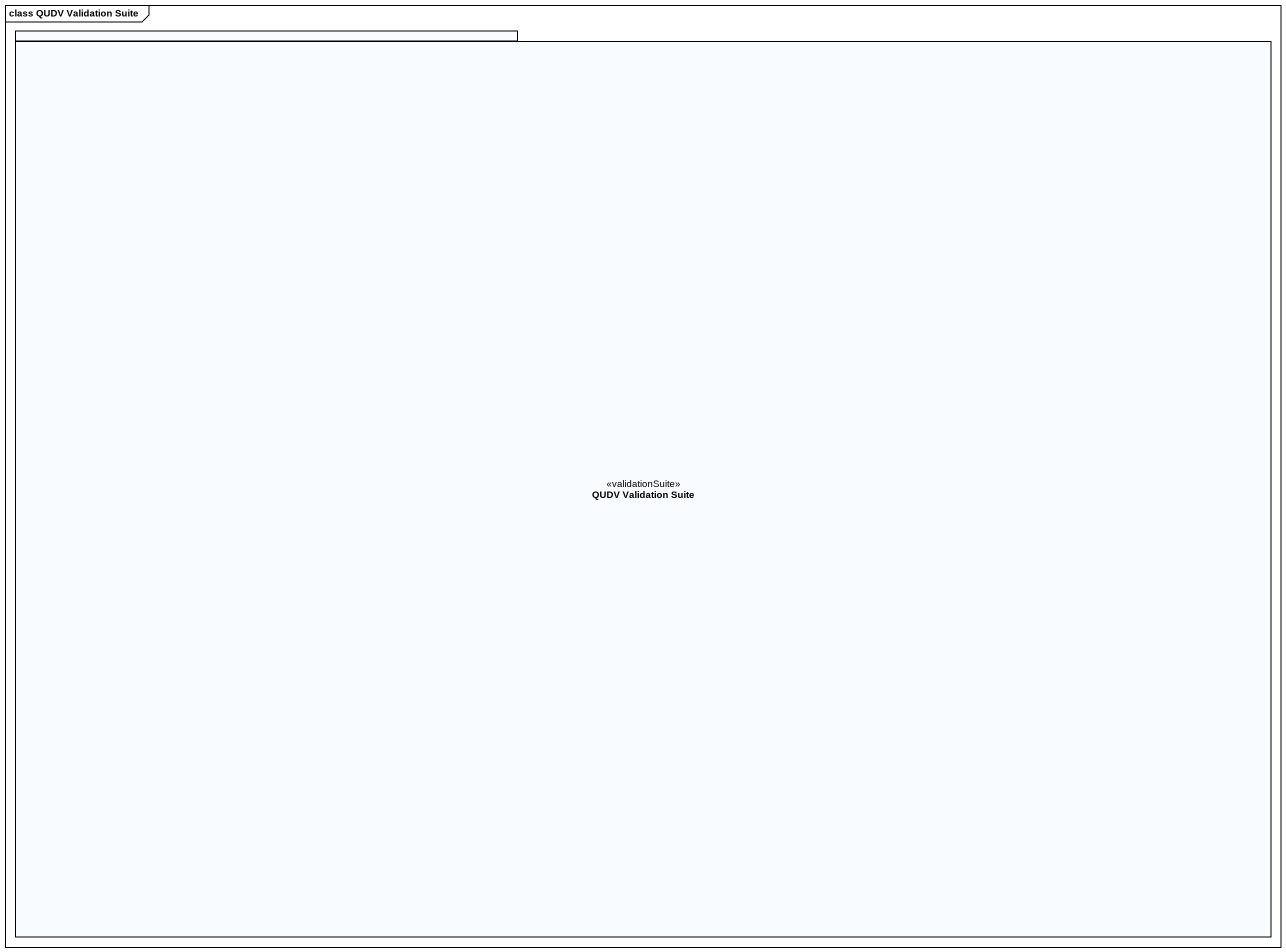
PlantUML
@startuml
mainframe class QUDV Validation Suite
package "QUDV Validation Suite" as QUDV_Validation_Suite <<validationSuite>> {
}
@enduml
